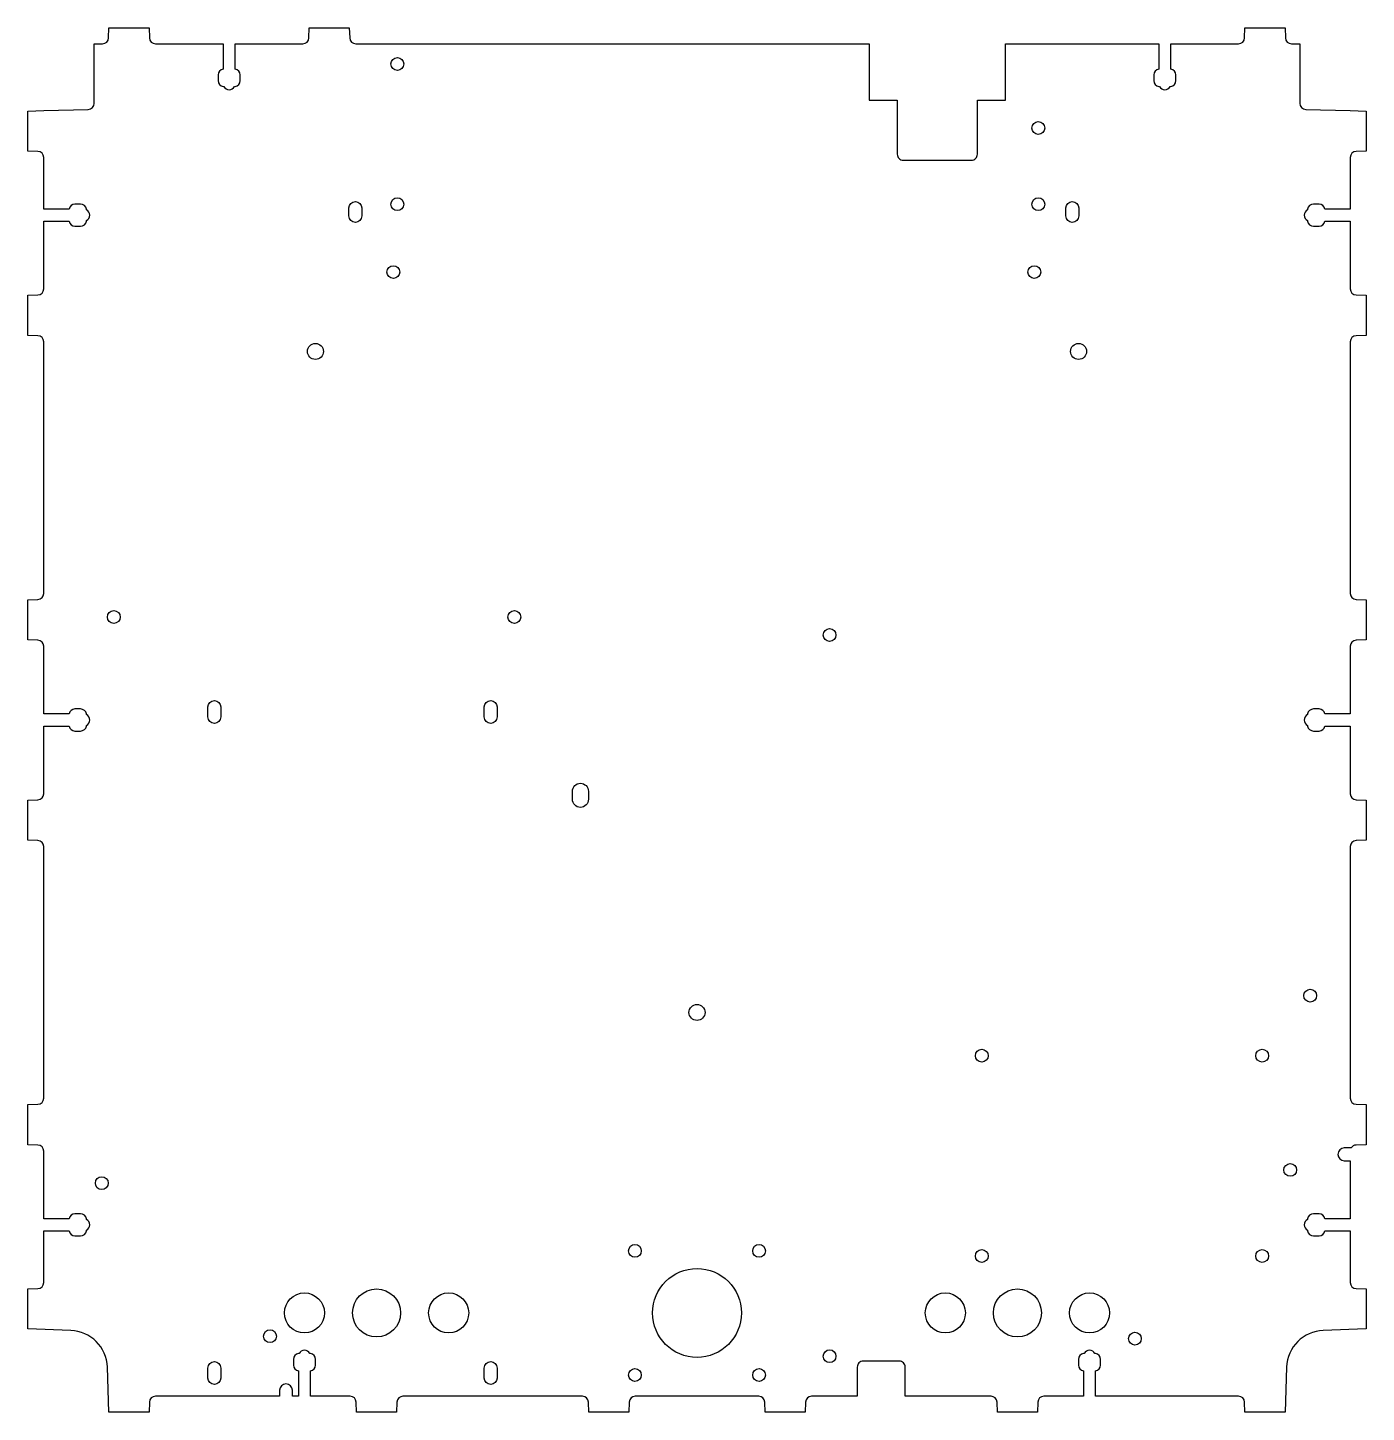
# Model space of a CAD drawing. Extents: x -167 to 167, y -173 to 173.
import ezdxf

# ---------------------------------------------------------------- set-up
doc = ezdxf.new("R2010")
doc.units = 0
doc.layers.get('0').update_dxf_attribs({"linetype": 'CONTINUOUS'})

msp = doc.modelspace()

# ---------------------------------------------------------------- linework, layer by layer
for points in [[(-101.02, -168.8), (-101.02, -167.3, 1), (-104.22, -167.3), (-104.22, -168.8), (-135.21, -168.8, 0.404026), (-136.71, -170.25), (-136.8, -172.8), (-146.8, -172.8), (-147.19, -161.54, 0.39391), (-156.36, -152.38), (-167.1, -152), (-167.1, -142), (-164.55, -141.91, 0.404026), (-163.1, -140.41), (-163.1, -127.5), (-156.78, -127.5, 0.365977), (-155.3, -128.75), (-153.9, -128.75, 0.365977), (-152.42, -127.5), (-152.42, -127.34, 0.613812), (-152.42, -124.66), (-152.42, -124.5, 0.365977), (-153.9, -123.25), (-155.3, -123.25, 0.365977), (-156.78, -124.5), (-163.1, -124.5), (-163.1, -107.59, 0.404026), (-164.55, -106.09), (-167.1, -106), (-167.1, -96), (-164.55, -95.91, 0.404026), (-163.1, -94.41), (-163.1, -31.59, 0.404026), (-164.55, -30.09), (-167.1, -30), (-167.1, -20), (-164.55, -19.91, 0.404026), (-163.1, -18.41), (-163.1, -1.5), (-156.78, -1.5, 0.365977), (-155.3, -2.75), (-153.9, -2.75, 0.365977), (-152.42, -1.5), (-152.42, -1.34, 0.613812), (-152.42, 1.34), (-152.42, 1.5, 0.365977), (-153.9, 2.75), (-155.3, 2.75, 0.365977), (-156.78, 1.5), (-163.1, 1.5), (-163.1, 18.41, 0.404026), (-164.55, 19.91), (-167.1, 20), (-167.1, 30), (-164.55, 30.09, 0.404026), (-163.1, 31.59), (-163.1, 94.41, 0.404026), (-164.55, 95.91), (-167.1, 96), (-167.1, 106), (-164.55, 106.09, 0.404026), (-163.1, 107.59), (-163.1, 124.5), (-156.78, 124.5, 0.365977), (-155.3, 123.25), (-153.9, 123.25, 0.365977), (-152.42, 124.5), (-152.42, 124.66, 0.613812), (-152.42, 127.34), (-152.42, 127.5, 0.365977), (-153.9, 128.75), (-155.3, 128.75, 0.365977), (-156.78, 127.5), (-163.1, 127.5), (-163.1, 140.41, 0.404026), (-164.55, 141.91), (-167.1, 142), (-167.1, 152), (-163.1, 152.14), (-151.96, 152.42, 0.406854), (-150.5, 153.92), (-150.5, 168.8), (-148.39, 168.8, 0.404026), (-146.89, 170.25), (-146.8, 172.8), (-136.8, 172.8), (-136.71, 170.25, 0.404026), (-135.21, 168.8), (-118.3, 168.8), (-118.3, 162.48, 0.365977), (-119.55, 161), (-119.55, 159.6, 0.365977), (-118.3, 158.12), (-118.14, 158.12, 0.613812), (-115.46, 158.12), (-115.3, 158.12, 0.365977), (-114.05, 159.6), (-114.05, 161, 0.365977), (-115.3, 162.48), (-115.3, 168.8), (-98.39, 168.8, 0.404026), (-96.89, 170.25), (-96.8, 172.8), (-86.8, 172.8), (-86.71, 170.25, 0.404026), (-85.21, 168.8), (43, 168.8), (43, 154.7), (50, 154.7), (50, 141.2, 0.414214), (51.5, 139.7), (68.5, 139.7, 0.414214), (70, 141.2), (70, 154.7), (77, 154.7), (77, 168.8), (115.3, 168.8), (115.3, 162.48, 0.365977), (114.05, 161), (114.05, 159.6, 0.365977), (115.3, 158.12), (115.46, 158.12, 0.613812), (118.14, 158.12), (118.3, 158.12, 0.365977), (119.55, 159.6), (119.55, 161, 0.365977), (118.3, 162.48), (118.3, 168.8), (135.21, 168.8, 0.404026), (136.71, 170.25), (136.8, 172.8), (146.8, 172.8), (146.89, 170.25, 0.404026), (148.39, 168.8), (150.5, 168.8), (150.5, 153.92, 0.406854), (151.96, 152.42), (163.1, 152.14), (167.1, 152), (167.1, 142), (164.55, 141.91, 0.404026), (163.1, 140.41), (163.1, 127.5), (156.78, 127.5, 0.365977), (155.3, 128.75), (153.9, 128.75, 0.365977), (152.42, 127.5), (152.42, 127.34, 0.613812), (152.42, 124.66), (152.42, 124.5, 0.365977), (153.9, 123.25), (155.3, 123.25, 0.365977), (156.78, 124.5), (163.1, 124.5), (163.1, 107.59, 0.404026), (164.55, 106.09), (167.1, 106), (167.1, 96), (164.55, 95.91, 0.404026), (163.1, 94.41), (163.1, 31.59, 0.404026), (164.55, 30.09), (167.1, 30), (167.1, 20), (164.55, 19.91, 0.404026), (163.1, 18.41), (163.1, 1.5), (156.78, 1.5, 0.365977), (155.3, 2.75), (153.9, 2.75, 0.365977), (152.42, 1.5), (152.42, 1.34, 0.613812), (152.42, -1.34), (152.42, -1.5, 0.365977), (153.9, -2.75), (155.3, -2.75, 0.365977), (156.78, -1.5), (163.1, -1.5), (163.1, -18.41, 0.404026), (164.55, -19.91), (167.1, -20), (167.1, -30), (164.55, -30.09, 0.404026), (163.1, -31.59), (163.1, -94.41, 0.404026), (164.55, -95.91), (167.1, -96), (167.1, -106), (164.55, -106.09, 0.254865), (163.31, -106.82), (161.6, -106.82, 1), (161.6, -110.02), (163.1, -110.02), (163.1, -124.5), (156.78, -124.5, 0.365977), (155.3, -123.25), (153.9, -123.25, 0.365977), (152.42, -124.5), (152.42, -124.66, 0.613812), (152.42, -127.34), (152.42, -127.5, 0.365977), (153.9, -128.75), (155.3, -128.75, 0.365977), (156.78, -127.5), (163.1, -127.5), (163.1, -140.41, 0.404026), (164.55, -141.91), (167.1, -142), (167.1, -152), (156.36, -152.38, 0.39391), (147.19, -161.54), (146.8, -172.8), (136.8, -172.8), (136.71, -170.25, 0.404026), (135.21, -168.8), (99.5, -168.8), (99.5, -162.48, 0.365977), (100.75, -161), (100.75, -159.6, 0.365977), (99.5, -158.12), (99.34, -158.12, 0.613812), (96.66, -158.12), (96.5, -158.12, 0.365977), (95.25, -159.6), (95.25, -161, 0.365977), (96.5, -162.48), (96.5, -168.8), (86.59, -168.8, 0.404026), (85.09, -170.25), (85, -172.8), (75, -172.8), (74.91, -170.25, 0.404026), (73.41, -168.8), (52, -168.8), (52, -161.5, 0.414214), (50.5, -160), (41.5, -160, 0.414214), (40, -161.5), (40, -168.8), (28.59, -168.8, 0.404026), (27.09, -170.25), (27, -172.8), (17, -172.8), (16.91, -170.25, 0.404026), (15.41, -168.8), (-15.41, -168.8, 0.404026), (-16.91, -170.25), (-17, -172.8), (-27, -172.8), (-27.09, -170.25, 0.404026), (-28.59, -168.8), (-73.41, -168.8, 0.404026), (-74.91, -170.25), (-75, -172.8), (-85, -172.8), (-85.09, -170.25, 0.404026), (-86.59, -168.8), (-96.5, -168.8), (-96.5, -162.48, 0.365977), (-95.25, -161), (-95.25, -159.6, 0.365977), (-96.5, -158.12), (-96.66, -158.12, 0.613812), (-99.34, -158.12), (-99.5, -158.12, 0.365977), (-100.75, -159.6), (-100.75, -161, 0.365977), (-99.5, -162.48), (-99.5, -168.8)], [(-86.9, 127.8, -1), (-83.7, 127.8), (-83.7, 125.8, -1), (-86.9, 125.8)], [(92.1, 127.8, -1), (95.3, 127.8), (95.3, 125.8, -1), (92.1, 125.8)], [(-122.1, 3.25, -1), (-118.9, 3.25), (-118.9, 0.75, -1), (-122.1, 0.75)], [(-53.1, 3.25, -1), (-49.9, 3.25), (-49.9, 0.75, -1), (-53.1, 0.75)], [(-27.1, -19.8, -1), (-31.1, -19.8), (-31.1, -17.8, -1), (-27.1, -17.8)], [(-118.9, -164.25, -1), (-122.1, -164.25), (-122.1, -161.75, -1), (-118.9, -161.75)], [(-49.9, -164.25, -1), (-53.1, -164.25), (-53.1, -161.75, -1), (-49.9, -161.75)]]:
    msp.add_lwpolyline(points, format="xyb", close=True)
for centre, radius in [((-74.8, 163.75), 1.6), ((85.2, 147.75), 1.6), ((-74.8, 128.75), 1.6), ((85.2, 128.75), 1.6), ((-75.8, 111.8), 1.6), ((84.2, 111.8), 1.6), ((-95.26, 92), 2), ((95.26, 92), 2), ((-145.6, 25.7), 1.6), ((-45.6, 25.7), 1.6), ((33.1, 21.2), 1.6), ((153.1, -68.8), 1.6), ((0, -73), 2), ((71.1, -83.8), 1.6), ((141.1, -83.8), 1.6), ((-148.6, -115.6), 1.6), ((148.1, -112.3), 1.6), ((-15.5, -132.5), 1.6), ((15.5, -132.5), 1.6), ((71.1, -133.8), 1.6), ((141.1, -133.8), 1.6), ((0, -148), 11.1), ((-98, -148), 5), ((-80, -148), 6), ((-62, -148), 5), ((62, -148), 5), ((80, -148), 6), ((98, -148), 5), ((-106.6, -153.8), 1.6), ((109.33, -154.4), 1.6), ((33.1, -158.8), 1.6), ((-15.5, -163.5), 1.6), ((15.5, -163.5), 1.6)]:
    msp.add_circle(centre, radius)

doc.saveas('drawing.dxf')
